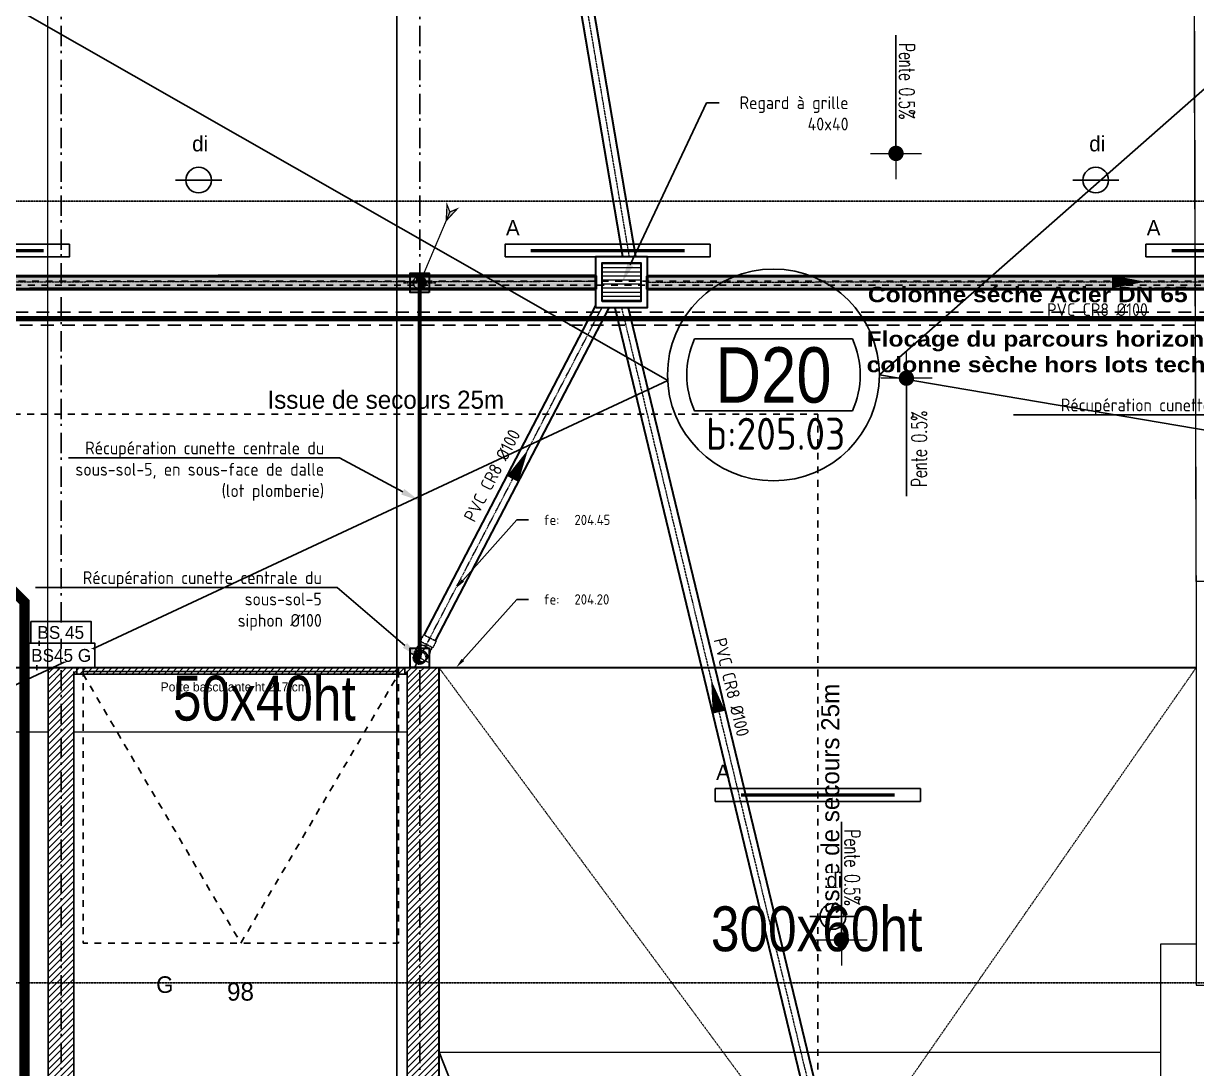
# Model space of a CAD drawing. Header units: centimetres. Extents: x 2097 to 16812, y -3973 to 8191.
# Drawn here: x 8127 to 9042, y 3466 to 4282 of the extents above; entities that cross this region are included whole.
import ezdxf
from ezdxf import colors
from ezdxf.entities.mleader import LeaderData, LeaderLine
from ezdxf.enums import TextEntityAlignment as Align
from ezdxf.math import Vec2, Vec3

# ---------------------------------------------------------------- set-up
doc = ezdxf.new("R2010")
doc.units = ezdxf.units.CM
for name, pattern in [('AXES', [4, 2.5, -0.5, 0.5, -0.5]), ('CACHE', [0.75, 0.5, -0.25]), ('prlm_ef', [0.165, 0.1, -0.065]), ('prlm_ep', [2.5, 1.25, -0.25, 0.25, -0.25, 0.25, -0.25]), ('prlm_eu', [2, 1.25, -0.25, 0.25, -0.25]), ('Style de ligne -1', [0.41664, 0.20828, -0.20836]), ('Style de ligne -6', [1.04164, 0.625, -0.20828, 0.06943, -0.13893]), ('VW-01', [0.41656, 0.20828, -0.20828])]:
    doc.linetypes.add(name, pattern=pattern)
doc.layers.get('0').update_dxf_attribs({"color": 252, "lineweight": 18})
for name, color, linetype, lineweight in [('01_poutres', 252, 'Continuous', 20), ('01_texte_repere', 252, 'Continuous', 20), ('_GAZELEC-RESERVATION', 1, 'Continuous', 18), ('Fontanel-rsd', 7, 'Continuous', 0)]:
    doc.layers.add(name, color=color, linetype=linetype, lineweight=lineweight)
for name, color, linetype in [('01_texte', 252, 'Continuous'), ('B GÈnÈral_Hatch', 252, 'Continuous'), ('B Général', 252, 'Continuous'), ('C ANNOTATIONS-axes horizontaux', 252, 'VW-01'), ('C ANNOTATIONS-cotation', 252, 'Continuous'), ('C ANNOTATIONS-prestations', 252, 'Continuous'), ('C ANNOTATIONS-texte', 252, 'Continuous'), ('GAZ-EU FLECHE', 42, 'Continuous'), ('prlm-BA', 252, 'Continuous'), ('prlm-EAU-EF', 161, 'Continuous'), ('prlm-EAU-EP', 141, 'Continuous'), ('prlm-EAU-EUEV', 25, 'Continuous'), ('prlm-ELEC-CFO', 201, 'Continuous'), ('prlm-ELEC-SSI', 230, 'Continuous'), ('prlm-MOD', 64, 'Continuous')]:
    doc.layers.add(name, color=color, linetype=linetype)
doc.layers.add('prlm-ZEROPLOT', color=254, linetype='Continuous', plot=False)
doc.styles.add('00-Cote-50ème', font='ROMANS.SHX', dxfattribs={"width": 0.65, "height": 12})
doc.styles.add('CEDREP', font='')
doc.styles.add('CEDTXT', font='isocp.shx')
doc.styles.add('Eurostile', font='')
doc.styles.add('prlm-eau-ef', font='ariblk.ttf', dxfattribs={"height": 18})
doc.styles.add('prlm-elec-cfo', font='comic.ttf', dxfattribs={"height": 12})
doc.styles.add('prlm-elec-ssi', font='comic.ttf', dxfattribs={"height": 12})
doc.styles.get("Standard").update_dxf_attribs({"font": 'isocp.shx', "height": 15})
doc.styles.get('CEDREP').set_extended_font_data('Gill Sans MT Condensed')
doc.styles.get('Eurostile').set_extended_font_data('Eurostile')
doc.dimstyles.new('Côtes-EXE-50ème-cm', dxfattribs={"dimscale": 1000, "dimtxt": 12, "dimasz": 0.01, "dimexe": 0.02, "dimexo": 0.02, "dimgap": 0.0018, "dimtad": 1, "dimdec": 1, "dimrnd": 0.5, "dimzin": 12, "dimdsep": 46, "dimtxsty": '00-Cote-50ème', "dimblk1": 'COT-ROND', "dimblk2": 'COT-ROND', "dimsah": 1, "dimcen": 0, "dimse1": 1, "dimse2": 1, "dimclrd": 256, "dimclre": 256, "dimclrt": 7, "dimazin": 2, "dimtfac": 1, "dimtdec": 1, "dimtix": 1, "dimtmove": 2, "dimatfit": 3, "dimldrblk": 'COT-ROND', "dimfxl": 1, "dimtolj": 1, "dimtzin": 0, "dimarcsym": 0})
pattern_1 = [(45, (0, 0), (2.4253472, -2.6458333), [])]

# ---------------------------------------------------------------- blocks, each defined once
blk = doc.blocks.new('Objet Paramétrique-3')
at = {"layer": 'B Général', "linetype": 'Continuous'}
for p, q in [((0, 0), (0, 500)), ((250, 0), (250, 500)), ((0, 0), (250, 0))]:
    blk.add_line(p, q, dxfattribs=at)
at = {"layer": 'B Général', "insert": (125, 250), "char_height": 14.118, "attachment_point": 5, "line_spacing_factor": 0.894142, "style": 'Eurostile'}
blk.add_mtext('99', dxfattribs=at)
blk = doc.blocks.new('Objet Paramétrique-6')
at = {"layer": 'B Général', "linetype": 'Continuous'}
for p, q in [((0, 0), (0, 500)), ((260, 0), (260, 500)), ((0, 0), (260, 0))]:
    blk.add_line(p, q, dxfattribs=at)
at = {"layer": 'B Général', "insert": (130, 250), "char_height": 14.118, "attachment_point": 5, "line_spacing_factor": 0.894142, "style": 'Eurostile'}
blk.add_mtext('98', dxfattribs=at)
blk = doc.blocks.new('Porte basculante ht200cm')
at = {"layer": 'B Général', "linetype": 'Style de ligne -1', "ltscale": 25.4}
for p, q in [((-123, -2.5), (0, -212.5)), ((0, -212.5), (123, -2.5))]:
    blk.add_line(p, q, dxfattribs=at)
at = {"layer": 'B Général', "linetype": 'Continuous', "flags": 128}
for points in [[(-128, 2.5), (128, 2.5), (128, -2.5), (-128, -2.5)], [(-123, 2.5), (123, 2.5), (123, -0.5), (-123, -0.5)]]:
    blk.add_lwpolyline(points, close=True, dxfattribs=at)
at = {"layer": 'B Général', "flags": 128}
for points in [[(-128, 2.5), (-123, 2.5), (-123, -2.5), (-128, -2.5)], [(123, 2.5), (128, 2.5), (128, -2.5), (123, -2.5)]]:
    blk.add_lwpolyline(points, close=True, dxfattribs=at)
at = {"layer": 'B Général', "linetype": 'Style de ligne -1', "ltscale": 25.4, "flags": 128}
blk.add_lwpolyline([(-123, -2.5), (123, -2.5), (123, -212.5), (-123, -212.5)], close=True, dxfattribs=at)
at = {"layer": 'B Général', "insert": (-66, -238.42), "char_height": 12.94, "attachment_point": 1, "line_spacing_factor": 0.894142, "style": 'Eurostile'}
blk.add_mtext('G', dxfattribs=at)
at = {"layer": 'C ANNOTATIONS-prestations', "insert": (-62.58, -8.98), "char_height": 7.059, "attachment_point": 1, "line_spacing_factor": 0.894142, "style": 'Eurostile'}
blk.add_mtext('Porte basculante ht 217 cm', dxfattribs=at)
blk = doc.blocks.new('A$C711F189D')
at = {"layer": '01_poutres', "color": 0}
for points in [[(-1577, 64.97), (-1063, 64.95)], [(-1043, 64.95), (-783, 64.94), (-783, 64.94)], [(-783, 64.85), (-167, 64.85)], [(-1577, 14.98), (-1063, 14.98)], [(-1043, 14.98), (-783, 14.98), (-783, 14.98)], [(-167, -151), (-195.11, -151), (-195.11, -235.15)], [(-758, -235.15), (-758, -235.15), (-195.11, -235.15)], [(-195.11, -235.15), (-195.11, -767.24)]]:
    blk.add_lwpolyline(points, dxfattribs=at)
at = {"layer": '01_texte', "color": 0}
for points in [[(-2123, 1170), (-579.67, 289.01)], [(-414.45, 293.41), (581, 1170)], [(-414.45, 293.41), (601, 121)], [(-579.67, 289.01), (-2123, -431.32)], [(-476.92, -949.12), (-758, -235.15)]]:
    blk.add_lwpolyline(points, dxfattribs=at)
blk.add_lwpolyline([(-558.68, 321.5), (-435.56, 321.5, -0.21739), (-435.56, 265.32), (-558.68, 265.32, -0.21739), (-558.68, 321.5, 24.041595)], format="xyb", dxfattribs=at)
blk.add_circle((-497.12, 293.41), 82.67, dxfattribs=at)
for s, height, style, p in [('D20', 43.2, 'CEDREP', (-497.12, 293.41)), ('b:205.03', 25, 'CEDTXT', (-495.42, 247.51))]:
    blk.add_text(s, height=height, dxfattribs=dict(at, style=style)).set_placement(p, align=Align.MIDDLE_CENTER)
at = {"layer": '01_texte_repere', "color": 0, "insert": (-894.39, 23.16), "char_height": 35, "width": 164.8035, "attachment_point": 8, "rotation": 0.00017, "style": 'CEDREP'}
blk.add_mtext('50x40ht ', dxfattribs=at)
at = {"layer": '01_texte_repere', "color": 0, "insert": (-463.45, -156.88), "char_height": 35, "width": 164.8035, "attachment_point": 8, "style": 'CEDREP'}
blk.add_mtext('300x60ht ', dxfattribs=at)
blk = doc.blocks.new('xi.lumA')
at = {"layer": 'prlm-ELEC-CFO', "color": 0, "linetype": 'ByBlock', "lineweight": -2, "ltscale": 50}
blk.add_lwpolyline([(-80, -5), (-80, 5), (80, 5), (80, -5)], close=True, dxfattribs=at)
at = {"layer": 'prlm-ELEC-CFO', "color": 0, "linetype": 'ByBlock', "lineweight": 5, "ltscale": 50, "const_width": 2.6}
blk.add_lwpolyline([(-60, 0), (60, 0), (60, 0)], dxfattribs=at)
blk = doc.blocks.new('xi.bs45')
at = {"layer": 'prlm-ELEC-SSI', "color": 0, "linetype": 'ByBlock', "lineweight": -2}
blk.add_lwpolyline([(-23.46, 17), (23.46, 17), (23.46, 0), (-23.46, 0)], close=True, dxfattribs=at)
at = {"layer": 'prlm-ZEROPLOT', "color": 254, "linetype": 'ByBlock', "lineweight": -2}
blk.add_lwpolyline([(-17, -1.98), (-17, 2.02)], dxfattribs=at)
at = {"layer": 'prlm-ELEC-SSI', "color": 0, "linetype": 'ByBlock', "lineweight": -2, "insert": (-0.24, 8.39), "char_height": 10, "width": 43.7694, "attachment_point": 5, "style": 'prlm-elec-cfo', "bg_fill": 3, "box_fill_scale": 1, "bg_fill_color": 256, "bg_fill_transparency": 0}
blk.add_mtext('BS 45', dxfattribs=at)
blk = doc.blocks.new('xi.bs45g')
at = {"layer": 'prlm-ELEC-SSI', "color": 0, "linetype": 'ByBlock', "lineweight": -2}
blk.add_lwpolyline([(-26.46, 19), (26.46, 19), (26.46, 0), (-26.46, 0)], close=True, dxfattribs=at)
at = {"layer": 'prlm-ZEROPLOT', "color": 254, "linetype": 'ByBlock', "lineweight": -2}
blk.add_lwpolyline([(-19, -2), (-19, 2)], dxfattribs=at)
at = {"layer": 'prlm-ELEC-SSI', "color": 0, "linetype": 'ByBlock', "lineweight": -2, "insert": (0.06, 9.46), "char_height": 10, "width": 49.6606, "attachment_point": 5, "style": 'prlm-elec-cfo', "bg_fill": 3, "box_fill_scale": 1, "bg_fill_color": 256, "bg_fill_transparency": 0}
blk.add_mtext('BS45 G', dxfattribs=at)
blk = doc.blocks.new('xi.DI')
at = {"layer": 'prlm-ELEC-SSI', "color": 0, "linetype": 'ByBlock', "lineweight": -2, "flags": 128}
blk.add_lwpolyline([(-18, 0), (18, 0)], dxfattribs=at)
at = {"layer": 'prlm-ELEC-SSI', "color": 0, "linetype": 'ByBlock', "lineweight": -2}
blk.add_circle((0, 0), 10, dxfattribs=at)
blk = doc.blocks.new('PVC DN100 C 90° Mont')
at = {"linetype": 'Continuous'}
h = blk.add_hatch(color=9, dxfattribs=at)
edge = h.paths.add_edge_path()
edge.add_arc((174.3, 0), 45, 270, 450)
edge.add_arc((174.3, 22.5), 22.5, 90, 270)
edge.add_arc((174.3, -22.5), 22.5, -90, 90, ccw=False)
at = {"color": 0, "linetype": 'ByBlock', "lineweight": -2}
for p, q in [((0, 50), (0, 55.7)), ((0, 55.7), (57, 55.7)), ((0, -50), (0, 50)), ((57, 55.7), (57, 50)), ((57, 50), (94.1, 50)), ((57, 50), (57, -50)), ((151.8, 55.7), (111.4, 55.7)), ((174.3, 50), (151.8, 50)), ((0, -55.7), (0, -50)), ((57, -55.7), (0, -55.7)), ((57, -50), (94.1, -50)), ((57, -50), (57, -55.7)), ((151.8, -55.7), (111.4, -55.7)), ((174.3, -50), (151.8, -50))]:
    blk.add_line(p, q, dxfattribs=at)
at = {"color": 9, "linetype": 'AXES'}
for p, q in [((0, 0), (254.3, 0)), ((174.3, 80), (174.3, -80))]:
    blk.add_line(p, q, dxfattribs=at)
at = {"color": 9, "linetype": 'Continuous'}
for p, q in [((174.3, 33.8), (163.1, 22.5)), ((163.1, 22.5), (174.3, 22.5)), ((174.3, 3), (174.3, 11.3)), ((196.8, 0), (195.3, 11.3))]:
    blk.add_line(p, q, dxfattribs=at)
at = {"color": 0, "linetype": 'ByBlock', "lineweight": -2}
blk.add_circle((174.3, 0), 50, dxfattribs=at)
at = {"color": 9, "linetype": 'Continuous'}
for centre, radius, start, end in [((174.3, 22.5), 22.5, 90, 270), ((174.3, 22.5), 11.2, 90, 270), ((174.3, 0), 45, 270, 90), ((174.3, 0), 42, 0, 90), ((174.3, 0), 22.5, 0, 90), ((174.4, -21), 24, 269.88809, 90.11191), ((171.2, 0), 45.1, 273.94987, 0), ((174.3, -22.5), 22.5, 270, 90), ((170.6, -12.2), 34.1, 303.22363, 43.61248)]:
    blk.add_arc(centre, radius, start, end, dxfattribs=at)
at = {"color": 0, "linetype": 'ByBlock', "lineweight": -2}
for centre, major_axis, start_param, end_param in [((111.4, 0), (0, 55.7), 0, 3.141593), ((151.8, 0), (0, 55.7), 5.826833, 9.88113), ((151.8, 0), (0, 50), 0, 3.141593)]:
    blk.add_ellipse(centre, major_axis=major_axis, ratio=0.707107, start_param=start_param, end_param=end_param, dxfattribs=at)
blk = doc.blocks.new('A$C0C68167A')
at = {"linetype": 'Continuous', "true_color": 0xe6e6e6}
h = blk.add_hatch(color=254, dxfattribs=at)
edge = h.paths.add_edge_path()
edge.add_arc((0, 0), 4.5, 270.01543, 450.01543)
edge.add_arc((0, 2.25), 2.25, 90.01543, 270.01543)
edge.add_arc((0, -2.25), 2.25, -89.98457, 90.01543, ccw=False)
at = {"color": 9, "linetype": 'AXES'}
for p, q in [((-12.72, 0), (12.72, 0)), ((0, 8), (0, -8))]:
    blk.add_line(p, q, dxfattribs=at)
at = {"color": 9, "linetype": 'Continuous'}
for p, q in [((0, 3.37), (-1.12, 2.25)), ((-1.12, 2.25), (0, 2.25)), ((0, 0.3), (0, 1.13)), ((2.25, 0), (2.1, 1.13))]:
    blk.add_line(p, q, dxfattribs=at)
at = {"color": 0, "linetype": 'ByBlock', "lineweight": -2}
blk.add_circle((0, 0), 5, dxfattribs=at)
at = {"color": 9, "linetype": 'Continuous'}
for centre, radius, start, end in [((0, 2.25), 2.25, 90.01543, 270.01543), ((0, 2.25), 1.12, 90.01543, 270.01543), ((0, 0), 4.5, 270.01543, 90.01543), ((0, 0), 4.2, 0.01543, 90.01543), ((0, 0), 2.25, 0.01543, 90.01543), ((0.01, -2.1), 2.4, 269.90352, 90.12734), ((-0.31, 0), 4.51, 273.9653, 0.01543), ((0, -2.25), 2.25, 270.01543, 90.01543), ((-0.37, -1.23), 3.41, 303.23906, 43.62791)]:
    blk.add_arc(centre, radius, start, end, dxfattribs=at)
blk = doc.blocks.new('COT-ROND')
at = {"color": 0, "linetype": 'ByBlock', "lineweight": 0}
for p, q in [((0, -1), (0, 1)), ((-1, 0), (1, 0))]:
    blk.add_line(p, q, dxfattribs=at)
at = {"color": 0, "linetype": 'ByBlock', "lineweight": 0, "const_width": 0.3}
blk.add_lwpolyline([(-0.15, 0, 1), (0.15, 0, 1)], format="xyb", close=True, dxfattribs=at)
blk = doc.blocks.new('FLECHE2')
h = blk.add_hatch(color=256)
h.dxf.hatch_style = 1
h.paths.add_polyline_path([(496271.9, -370023.3), (496278.4, -369899.2), (496300.9, -369954.8), (496356.5, -369932.3)])
at = {"const_width": 10}
for points in [[(496066.7, -370507.2), (496300.9, -369954.8), (496356.5, -369932.3), (496271.9, -370023.3), (496300.9, -369954.8), (496278.4, -369899.2), (496271.9, -370023.3), (496356.5, -369932.3), (496300.9, -369954.8), (496278.4, -369899.2), (496271.9, -370023.3)], [(496271.9, -370023.3), (496278.4, -369899.2), (496300.9, -369954.8), (496356.5, -369932.3), (496271.9, -370023.3)]]:
    blk.add_lwpolyline(points, dxfattribs=at)

msp = doc.modelspace()

# ---------------------------------------------------------------- hatches: boundary and pattern name
at = {"layer": 'B GÈnÈral_Hatch', "linetype": 'Continuous'}
h = msp.add_hatch(dxfattribs=at)
h.set_pattern_fill('50_BETON', color=256, style=0, pattern_type=2)
h.set_pattern_definition(pattern_1)
h.paths.add_polyline_path([(8426.485, 3774.327), (8451.485, 3779.326), (8146.484, 3779.337), (8166.484, 3774.336)])
h = msp.add_hatch(dxfattribs=at)
h.set_pattern_fill('50_BETON', color=256, style=0, pattern_type=2)
h.set_pattern_definition(pattern_1)
h.paths.add_polyline_path([(8166.484, 3251.389), (8166.484, 3774.336), (8146.484, 3779.337), (8146.484, 3271.389)])
h = msp.add_hatch(dxfattribs=at)
h.set_pattern_fill('50_BETON', color=256, style=0, pattern_type=2)
h.set_pattern_definition(pattern_1)
h.paths.add_polyline_path([(8168.756, 3779.336), (8146.484, 3779.337), (8166.484, 3774.336), (8168.756, 3774.336)])
h = msp.add_hatch(dxfattribs=at)
h.set_pattern_fill('50_BETON', color=256, style=0, pattern_type=2)
h.set_pattern_definition(pattern_1)
h.paths.add_polyline_path([(8426.485, 3774.327), (8451.485, 3779.326), (8424.756, 3779.327), (8424.756, 3774.327)])
h = msp.add_hatch(dxfattribs=at)
h.set_pattern_fill('50_BETON', color=256, style=0, pattern_type=2)
h.set_pattern_definition(pattern_1)
h.paths.add_polyline_path([(8451.485, 3779.326), (8426.485, 3774.327), (8426.485, 2324.491), (8451.485, 2349.491)])
at = {"layer": 'Fontanel-rsd', "lineweight": 15, "ltscale": 5}
h = msp.add_hatch(dxfattribs=at)
h.set_pattern_fill('ANSI31', color=6, angle=135, style=0)
h.set_pattern_definition([(180, (39467721.3238, -5142046.8254), (-2e-14, -3.175), [])])
h.paths.add_polyline_path([(8578.824, 4065.266), (8578.824, 4095.266), (8608.824, 4095.266), (8608.824, 4065.266)])
at = {"layer": 'Fontanel-rsd', "lineweight": 0}
h = msp.add_hatch(color=101, dxfattribs=at)
h.dxf.hatch_style = 1
h.paths.add_polyline_path([(8573.824, 4074.839), (7689.638, 4074.839), (7689.638, 4084.839), (8573.824, 4084.839)])
h = msp.add_hatch(color=101, dxfattribs=at)
h.dxf.hatch_style = 1
h.paths.add_polyline_path([(9405.368, 4074.839), (9405.368, 4084.839), (8613.824, 4084.839), (8613.824, 4074.839)])

# ---------------------------------------------------------------- linework, layer by layer
at = {"layer": 'B Général', "linetype": 'Style de ligne -6', "ltscale": 25.4}
for p, q in [((8156.484, 3285.389), (8156.484, 5820.389)), ((8436.484, 3285.389), (8436.484, 5820.389))]:
    msp.add_line(p, q, dxfattribs=at)
at = {"layer": 'B Général', "linetype": 'VW-01', "ltscale": 25.4}
for p in [(7262.499, 3977.189), (8746.985, 2947.189)]:
    msp.add_line(p, (8746.985, 3977.189), dxfattribs=at)
at = {"layer": 'B Général', "linetype": 'Continuous'}
for p, q in [((8446.485, 3779.326), (7896.984, 3779.326)), ((8146.484, 3779.337), (8451.485, 3779.326)), ((8146.484, 3779.337), (8146.484, 3271.389)), ((8146.484, 3779.337), (8168.756, 3779.336)), ((8166.484, 3774.336), (8426.485, 3774.327)), ((8166.484, 3774.336), (8166.484, 3251.389)), ((8166.484, 3774.336), (8168.756, 3774.336)), ((8168.756, 3774.336), (8168.756, 3779.336)), ((8424.756, 3779.327), (8451.485, 3779.326)), ((8424.756, 3774.327), (8424.756, 3779.327)), ((8424.756, 3774.327), (8426.485, 3774.327)), ((8426.485, 3276.389), (8426.485, 3774.327)), ((8451.485, 2349.491), (8451.485, 3779.326))]:
    msp.add_line(p, q, dxfattribs=at)
at = {"layer": 'B Général', "linetype": 'Continuous', "lineweight": 18}
for p, q in [((8146.484, 3779.337), (8451.485, 3779.326)), ((8146.484, 3779.337), (8146.484, 3271.389)), ((8146.484, 3779.337), (8168.756, 3779.336)), ((8166.484, 3774.336), (8426.485, 3774.327)), ((8166.484, 3774.336), (8166.484, 3251.389)), ((8166.484, 3774.336), (8168.756, 3774.336)), ((8424.756, 3779.327), (8451.485, 3779.326)), ((8424.756, 3774.327), (8426.485, 3774.327)), ((8426.485, 3276.389), (8426.485, 3774.327)), ((8451.485, 2349.491), (8451.485, 3779.326))]:
    msp.add_line(p, q, dxfattribs=at)
at = {"layer": 'C ANNOTATIONS-axes horizontaux'}
for p, q in [((12370.813, 4143.389), (2960.813, 4143.389)), ((12370.813, 3533.389), (2960.813, 3533.389))]:
    msp.add_line(p, q, dxfattribs=at)
at = {"layer": 'C ANNOTATIONS-cotation', "linetype": 'VW-01', "ltscale": 25.4, "flags": 128}
msp.add_lwpolyline([(7086.484, 4080.889), (11434.6, 4080.889), (11434.6, 4077.889), (7086.484, 4077.889)], close=True, dxfattribs=at)
at = {"layer": 'Fontanel-rsd', "color": 3, "linetype": 'CACHE', "lineweight": 18}
msp.add_lwpolyline([(9040.445, 4380.489), (9810.284, 4380.489), (9810.284, 3846.49), (9614.285, 3846.49), (9042.284, 3846.49)], close=True, dxfattribs=at)
at = {"layer": 'Fontanel-rsd', "color": 6, "lineweight": 30, "ltscale": 5}
for points in [[(8573.824, 4060.266), (8573.824, 4100.266), (8613.824, 4100.266), (8613.824, 4060.266)], [(8578.824, 4065.266), (8578.824, 4095.266), (8608.824, 4095.266), (8608.824, 4065.266)]]:
    msp.add_lwpolyline(points, close=True, dxfattribs=at)
at = {"layer": 'Fontanel-rsd', "color": 1, "lineweight": 30}
for points in [[(7689.634, 4085.266), (8573.82, 4085.914)], [(8613.82, 4085.266), (9405.365, 4085.846)], [(7689.641, 4075.266), (8573.827, 4075.914)], [(8613.827, 4075.266), (9405.372, 4075.846)]]:
    msp.add_lwpolyline(points, dxfattribs=at)
at = {"layer": 'Fontanel-rsd', "color": 94, "lineweight": 50}
for points in [[(8573.824, 4074.839), (7689.638, 4074.839), (7689.638, 4084.839), (8573.824, 4084.839)], [(9405.368, 4074.839), (9405.368, 4084.839), (8613.824, 4084.839), (8613.824, 4074.839)]]:
    msp.add_lwpolyline(points, close=True, dxfattribs=at)
at = {"layer": 'Fontanel-rsd', "color": 5, "lineweight": 30, "elevation": 0}
msp.add_lwpolyline([(8443.806, 4072.262), (8428.806, 4072.262), (8428.806, 4087.262), (8443.806, 4087.262)], close=True, dxfattribs=at)
at = {"layer": 'Fontanel-rsd', "color": 1, "lineweight": 30}
for points in [[(8976.607, 4080.532, 10, 0, 0), (9002.53, 4080.551, 0, 0, 0)], [(8669.815, 3744.604, 10, 0, 0), (8663.748, 3769.808, 0, 0, 0)]]:
    msp.add_lwpolyline(points, format="xyseb", dxfattribs=at)
at = {"layer": 'Fontanel-rsd', "color": 9, "linetype": 'AXES', "lineweight": 15, "ltscale": 0.3}
for points in [[(7689.638, 4080.266), (8573.824, 4080.914)], [(8613.824, 4080.266), (9405.368, 4080.846)]]:
    msp.add_lwpolyline(points, dxfattribs=at)
at = {"layer": 'Fontanel-rsd', "color": 1, "lineweight": 30, "elevation": 0}
for points in [[(8439.876, 3804.79), (8573.824, 4062.094)], [(8448.746, 3800.172), (8584.146, 4060.266)]]:
    msp.add_lwpolyline(points, dxfattribs=at)
at = {"layer": 'Fontanel-rsd', "color": 9, "linetype": 'AXES', "lineweight": 15, "ltscale": 0.3, "elevation": 0}
msp.add_lwpolyline([(8444.311, 3802.481), (8578.509, 4060.266)], dxfattribs=at)
at = {"layer": 'Fontanel-rsd', "color": 1, "lineweight": 30, "elevation": 0}
msp.add_lwpolyline([(8508.919, 3926.588, 10, 0, 0), (8520.889, 3949.582, 0, 0, 0)], format="xyseb", dxfattribs=at)
at = {"layer": 'Fontanel-rsd', "color": 1, "lineweight": 30}
msp.add_lwpolyline([(8443.784, 3779.443), (8428.784, 3779.443), (8428.784, 3794.443), (8443.784, 3794.443)], close=True, dxfattribs=at)
at = {"layer": 'Fontanel-rsd', "color": 3, "linetype": 'CACHE', "lineweight": 18}
msp.add_lwpolyline([(8775.148, 3395.138), (9042.284, 3779.426)], dxfattribs=at)
at = {"layer": 'prlm-EAU-EF', "color": 1, "linetype": 'prlm_ef', "ltscale": 100, "const_width": 4, "flags": 128}
msp.add_lwpolyline([(7096.338, 3799.236), (7096.338, 3849.772), (7096.338, 4051.745), (11381.543, 4051.745), (11381.543, 1665.269), (11865.514, 1665.269), (11642.532, 304.312), (12400.418, 170.625), (12305.129, -393.052)], dxfattribs=at)
at = {"layer": 'prlm-EAU-EUEV', "linetype": 'prlm_eu', "ltscale": 50, "const_width": 3, "flags": 128}
msp.add_lwpolyline([(8436.284, 4079.839), (8436.262, 3787.02)], dxfattribs=at)
at = {"layer": 'prlm-MOD', "linetype": 'prlm_ef', "ltscale": 100, "flags": 128}
for points in [[(7091.338, 3799.236), (7091.338, 3849.772), (7091.338, 4056.745), (11386.543, 4056.745), (11386.543, 1670.269), (11871.4, 1670.269), (11648.265, 308.378), (12406.175, 174.687), (12310.059, -393.885)], [(7101.338, 3799.236), (7101.338, 3849.772), (7101.338, 4046.745), (11376.543, 4046.745), (11376.543, 1660.269), (11859.628, 1660.269), (11636.799, 300.247), (12394.66, 166.564), (12300.198, -392.218)]]:
    msp.add_lwpolyline(points, dxfattribs=at)
at = {"layer": 'prlm-ZEROPLOT'}
for points in [[(8418.485, 4917.388), (10859.388, 4917.388), (10859.389, 3517.39), (9818.485, 3517.39), (9818.485, 2192.491), (8418.485, 2192.491)], [(8418.485, 3251.427), (7626.484, 3251.389), (7626.484, 3317.639), (7638.484, 3317.639), (7638.484, 4893.389), (7810.484, 4893.389), (7810.484, 4904.889), (8418.485, 4904.889)]]:
    msp.add_lwpolyline(points, close=True, dxfattribs=at)

# ---------------------------------------------------------------- block references
at = {"layer": 'B Général'}
for name, p, rotation in [('Objet Paramétrique-3', (7896.484, 3276.389), 2.637551302915977e-09), ('Objet Paramétrique-6', (8166.484, 3276.389), 359.9999999976352), ('Porte basculante ht200cm', (8296.756, 3776.831), 359.9979813935357)]:
    msp.add_blockref(name, p, dxfattribs=dict(at, rotation=rotation))
at = {"layer": 'GAZ-EU FLECHE', "xscale": 0.1, "yscale": 0.1, "zscale": 0.1}
msp.add_blockref('FLECHE2', (-41170.183, 41130.554), dxfattribs=at)
at = {"layer": 'prlm-BA'}
msp.add_blockref('A$C711F189D', (9209.484, 3714.389), dxfattribs=at)
at = {"layer": 'prlm-EAU-EUEV', "linetype": 'prlm_eu', "ltscale": 50}
msp.add_blockref('A$C0C68167A', (8436.284, 4079.839), dxfattribs=at)
at = {"layer": 'prlm-EAU-EUEV', "linetype": 'prlm_eu', "ltscale": 50, "xscale": -0.09999999999999998, "yscale": 0.09999999999999998, "zscale": 0.09999999999999999, "rotation": 62.49944100939989}
msp.add_blockref('PVC DN100 C 90° Mont', (8444.311, 3802.481, 0), dxfattribs=at)
at = {"layer": 'prlm-ELEC-CFO'}
for p in [(8082.965, 4104.889), (8582.965, 4104.889), (9082.965, 4104.889), (8746.985, 3679.889)]:
    msp.add_blockref('xi.lumA', p, dxfattribs=at)
at = {"layer": 'prlm-ELEC-SSI', "rotation": 0.001060557933219683}
for p in [(8263.846, 4159.889), (8963.846, 4159.889), (8758.711, 3585.122)]:
    msp.add_blockref('xi.DI', p, dxfattribs=at)

# ---------------------------------------------------------------- texts
at = {"layer": 'C ANNOTATIONS-texte', "insert": (8317.542, 3995.54), "char_height": 14.118, "attachment_point": 1, "line_spacing_factor": 0.894142, "style": 'Eurostile'}
msp.add_mtext('Issue de secours 25m', dxfattribs=at)
at = {"layer": 'C ANNOTATIONS-texte', "insert": (8749.588, 3582.063), "char_height": 14.118, "attachment_point": 1, "rotation": 90, "line_spacing_factor": 0.894142, "style": 'Eurostile'}
msp.add_mtext('Issue de secours 25m', dxfattribs=at)
at = {"layer": 'Fontanel-rsd', "color": 3, "char_height": 12, "attachment_point": 5, "line_spacing_factor": 0.8, "style": '00-Cote-50ème'}
for insert, rotation in [((8816.41, 4237.076), 270), ((8826.14, 3950.122), 90)]:
    msp.add_mtext('\\A1;Pente 0.5%', dxfattribs=dict(at, insert=insert, rotation=rotation))
at = {"layer": 'Fontanel-rsd', "color": 1, "lineweight": 15, "char_height": 10, "attachment_point": 7}
for insert, rotation in [((8925.903, 4053.754, 0), 0.067602), ((8479.1, 3892.105), 62.525057), ((8665.554, 3801.163, 0), 283.56121)]:
    msp.add_mtext_dynamic_manual_height_columns('PVC CR8 Ø100', width=1678.1423, gutter_width=12.5, heights=[0], dxfattribs=dict(at, insert=insert, rotation=rotation))
at = {"layer": 'prlm-EAU-EF', "color": 1, "linetype": 'prlm_ef', "ltscale": 100, "insert": (8786.029, 4076.594), "char_height": 12, "width": 543.68527, "attachment_point": 1, "rotation": 0, "style": 'prlm-eau-ef'}
msp.add_mtext('Colonne séche Acier DN 65', dxfattribs=at)
at = {"layer": 'prlm-MOD', "linetype": 'prlm_ef', "ltscale": 100, "insert": (8785.08, 4041.922), "char_height": 12, "width": 345.10908, "attachment_point": 1, "rotation": 0, "style": 'prlm-eau-ef'}
msp.add_mtext('Flocage du parcours horizontal de la colonne sèche hors lots techniques', dxfattribs=at)

# ---------------------------------------------------------------- leaders
at = {"layer": '_GAZELEC-RESERVATION', "color": 1}
ml = msp.add_multileader_mtext('Standard', dxfattribs=at)
ml.set_content('résa n°66\\P%%C160 A.inf:204.58 ', color=1)
ml.set_leader_properties()
ml.build(insert=Vec2(0, 0))
ml.multileader.update_dxf_attribs({"has_text_frame": 1, "arrow_head_size": 8, "scale": 20})
ctx = ml.context
ctx.base_point, ctx.scale, ctx.char_height, ctx.arrow_head_size, ctx.landing_gap_size, ctx.plane_origin = Vec3(7145.503, 3908.214), 20, 8, 8, 4, Vec3(6506.026, 3802.923)
notes = []
notes.append((ctx, [(1, (1, 1, 0), (7136.519, 3908.214), (1, 0), 8.984, [(0, [(7089.156, 3855.034)], 0, [])])]))
ctx.mtext.insert, ctx.mtext.width, ctx.mtext.flow_direction = Vec3(7149.503, 3912.214), 156.88504, 5
ml = msp.add_multileader_mtext('Standard', dxfattribs=at)
ml.set_content('\\pxi-3,l4,t4;fe:^I204.45', color=1)
ml.set_leader_properties()
ml.build(insert=Vec2(0, 0))
ml.multileader.update_dxf_attribs({"has_text_frame": 1, "arrow_head_size": 8, "scale": 20})
ctx = ml.context
ctx.base_point, ctx.scale, ctx.char_height, ctx.arrow_head_size, ctx.landing_gap_size, ctx.plane_origin = Vec3(8521.095, 3894.652), 20, 8, 8, 4, Vec3(7881.618, 3789.361)
notes.append((ctx, [(1, (1, 1, 0), (8512.111, 3894.652), (1, 0), 8.984, [(0, [(8464.748, 3841.471)], 0, [])])]))
ctx.mtext.insert, ctx.mtext.width, ctx.mtext.flow_direction = Vec3(8525.095, 3898.652), 156.88504, 5
at = {"layer": '_GAZELEC-RESERVATION', "color": 6}
ml = msp.add_multileader_mtext('Standard', dxfattribs=at)
ml.set_content('résa n°38 \\P%%C160 A.inf: ;;;', color=6)
ml.set_leader_properties()
ml.build(insert=Vec2(0, 0))
ml.multileader.update_dxf_attribs({"has_text_frame": 1, "arrow_head_size": 8, "scale": 20})
ctx = ml.context
ctx.base_point, ctx.scale, ctx.char_height, ctx.arrow_head_size, ctx.landing_gap_size, ctx.plane_origin = Vec3(6880.661, 3873.309), 20, 8, 8, 4, Vec3(6206.54, 3692.012)
notes.append((ctx, [(0, (1, 1, 0), (6957.245, 3873.309), (-1, 0), 8.984, [(0, [(7086.937, 3822.3)], 0, [])])]))
ctx.mtext.insert, ctx.mtext.width, ctx.mtext.flow_direction = Vec3(6884.661, 3877.909), 156.88504, 5
at = {"layer": '_GAZELEC-RESERVATION', "color": 1}
ml = msp.add_multileader_mtext('Standard', dxfattribs=at)
ml.set_content('\\pxi-3,l4,t4;fe:^I204.20', color=1)
ml.set_leader_properties()
ml.build(insert=Vec2(0, 0))
ml.multileader.update_dxf_attribs({"has_text_frame": 1, "arrow_head_size": 8, "scale": 20})
ctx = ml.context
ctx.base_point, ctx.scale, ctx.char_height, ctx.arrow_head_size, ctx.landing_gap_size, ctx.plane_origin = Vec3(8521.096, 3832.607), 20, 8, 8, 4, Vec3(7881.619, 3727.316)
notes.append((ctx, [(1, (1, 1, 0), (8512.112, 3832.607), (1, 0), 8.984, [(0, [(8464.749, 3779.427)], 0, [])])]))
ctx.mtext.insert, ctx.mtext.width, ctx.mtext.flow_direction = Vec3(8525.096, 3836.607), 156.88504, 5
ml = msp.add_multileader_mtext('Standard', dxfattribs=at)
ml.set_content('résa n°65\\P%%C160 A.inf:204.63 ', color=1)
ml.set_leader_properties()
ml.build(insert=Vec2(0, 0))
ml.multileader.update_dxf_attribs({"has_text_frame": 1, "arrow_head_size": 8, "scale": 20})
ctx = ml.context
ctx.base_point, ctx.scale, ctx.char_height, ctx.arrow_head_size, ctx.landing_gap_size, ctx.plane_origin = Vec3(6852.231, 3474.907), 20, 8, 8, 4, Vec3(6409.027, 3293.61)
notes.append((ctx, [(0, (1, 1, 0), (6948.746, 3474.907), (-1, 0), 8.984, [(0, [(6979.485, 3349.489)], 0, [])])]))
ctx.mtext.insert, ctx.mtext.width, ctx.mtext.flow_direction = Vec3(6856.231, 3478.907), 156.88504, 5
at = {"layer": 'Fontanel-rsd', "color": 3}
for points in [[(8807.977, 4180.754), (8807.977, 4272.955)], [(8816.102, 4005.293), (8816.102, 3913.092)]]:
    msp.add_leader(points, dimstyle='Côtes-EXE-50ème-cm', override={"dimasz": 0.02, "dimclrd": 3}, dxfattribs=at)
at = {"layer": 'Fontanel-rsd', "color": 6}
ml = msp.add_multileader_mtext('Standard', dxfattribs=at)
ml.set_content('Regard à grille\\P40x40', color=6)
ml.set_leader_properties()
ml.build(insert=Vec2(0, 0))
ml.multileader.update_dxf_attribs({"has_text_frame": 1, "text_right_attachment_type": 6, "dogleg_length": 10, "arrow_head_size": 15})
ctx = ml.context
ctx.base_point, ctx.char_height, ctx.arrow_head_size, ctx.plane_origin = Vec3(8670.056, 4220.232, 0), 10, 15, Vec3(8593.261, 4080.233, 0)
ctx.right_attachment, ctx.text_align_type = 6, 2
notes.append((ctx, [(1, (1, 1, 0), (8660.056, 4220.232, 0), (1, 0), 10, [(0, [(8594.268, 4080.233, 0)], 0, [])])]))
ctx.mtext.insert, ctx.mtext.width, ctx.mtext.alignment, ctx.mtext.flow_direction = Vec3(8770.954, 4225.336, 0), 221.19253, 3, 5
at = {"layer": 'Fontanel-rsd', "color": 1}
ml = msp.add_multileader_mtext('Standard', dxfattribs=at)
ml.set_content('Récupération cunette centrale du sous-sol-4\\Psiphon Ø100 ', color=1)
ml.set_leader_properties()
ml.build(insert=Vec2(0, 0))
ml.multileader.update_dxf_attribs({"has_text_frame": 1, "text_right_attachment_type": 6, "dogleg_length": 10, "arrow_head_size": 15})
ctx = ml.context
ctx.base_point, ctx.char_height, ctx.arrow_head_size, ctx.plane_origin = Vec3(8924.049, 3982.847, 0), 10, 15, Vec3(9199.385, 3854.066, 0)
ctx.right_attachment, ctx.text_align_type = 6, 2
notes.append((ctx, [(0, (1, 1, 0), (9135.049, 3976.609, 0), (-1, 0), 10, [(0, [(9199.385, 3854.066, 0)], 0, [])])]))
ctx.mtext.insert, ctx.mtext.width, ctx.mtext.alignment, ctx.mtext.flow_direction = Vec3(9123.049, 3989.376, 0), 221.19253, 3, 5
at = {"layer": 'prlm-EAU-EUEV', "linetype": 'prlm_eu', "ltscale": 50}
ml = msp.add_multileader_mtext('Standard', dxfattribs=at)
ml.set_content('Récupération cunette centrale du sous-sol-5, en sous-face de dalle\\P(lot plomberie) ', color=256)
ml.set_leader_properties()
ml.build(insert=Vec2(0, 0))
ml.multileader.update_dxf_attribs({"has_text_frame": 1, "text_right_attachment_type": 6, "dogleg_length": 10, "arrow_head_size": 15})
ctx = ml.context
ctx.base_point, ctx.char_height, ctx.arrow_head_size, ctx.plane_origin = Vec3(8162.777, 3949.311), 10, 15, Vec3(8428.535, 3909.562)
ctx.right_attachment, ctx.text_align_type = 6, 2
notes.append((ctx, [(0, (1, 1, 0), (8373.777, 3943.061), (-1, 0), 10, [(0, [(8436.284, 3909.562)], 0, [])])]))
ctx.mtext.insert, ctx.mtext.width, ctx.mtext.alignment, ctx.mtext.flow_direction = Vec3(8361.777, 3955.828), 197.54912, 3, 5
for ctx, leaders in notes:
    for number, flags, end, landing, length, lines in leaders:
        leader = LeaderData()
        leader.index, (leader.has_last_leader_line, leader.has_dogleg_vector, leader.attachment_direction) = number, flags
        leader.last_leader_point, leader.dogleg_vector, leader.dogleg_length = Vec3(end), Vec3(landing), length
        for number, points, colour, breaks in lines:
            line = LeaderLine()
            line.index, line.vertices, line.color, line.breaks = number, Vec3.list(points), colors.encode_raw_color(colour), breaks
            leader.lines.append(line)
        ctx.leaders.append(leader)

# ---------------------------------------------------------------- next in the draw order: block references
at = {"layer": 'prlm-ELEC-SSI'}
msp.add_blockref('xi.bs45', (8156.484, 3798.374), dxfattribs=at)

# ---------------------------------------------------------------- next in the draw order: texts
at = {"layer": 'prlm-ELEC-CFO', "lineweight": 20, "char_height": 12, "attachment_point": 2, "line_spacing_factor": 0.8, "style": 'prlm-elec-cfo', "bg_fill": 3, "box_fill_scale": 0.95, "bg_fill_color": 256, "bg_fill_transparency": 0}
for insert in [(8508.983, 4128.742), (9008.983, 4128.742), (8673.002, 3703.742)]:
    msp.add_mtext('A', dxfattribs=dict(at, insert=insert))
at = {"layer": 'prlm-ELEC-SSI', "lineweight": 20, "char_height": 12, "attachment_point": 2, "rotation": 0.001061, "line_spacing_factor": 0.8, "style": 'prlm-elec-ssi', "bg_fill": 3, "box_fill_scale": 0.95, "bg_fill_color": 256, "bg_fill_transparency": 0}
for insert in [(8264.995, 4194.333), (8964.995, 4194.333), (8759.861, 3619.566)]:
    msp.add_mtext('di', dxfattribs=dict(at, insert=insert))

# ---------------------------------------------------------------- next in the draw order: linework, layer by layer
at = {"layer": 'Fontanel-rsd', "color": 1, "lineweight": 30}
for points in [[(8594.873, 4100.266), (8465.366, 4861.533)], [(8605.017, 4100.266), (8475.224, 4863.21)], [(8588.681, 4060.266), (8748.801, 3395.138)], [(8598.967, 4060.266), (8759.087, 3395.138)]]:
    msp.add_lwpolyline(points, dxfattribs=at)
at = {"layer": 'Fontanel-rsd', "color": 9, "linetype": 'AXES', "lineweight": 15, "ltscale": 0.3}
for points in [[(8599.945, 4100.266), (8470.295, 4862.372)], [(8593.824, 4060.266), (8753.944, 3395.138)]]:
    msp.add_lwpolyline(points, dxfattribs=at)
at = {"layer": 'Fontanel-rsd', "color": 3, "linetype": 'CACHE', "lineweight": 18}
msp.add_lwpolyline([(8451.285, 3779.426), (9042.284, 3779.426), (9042.284, 3531.489), (9076.72, 3531.489), (9076.72, 2947.289), (9020.8, 2947.289), (8451.285, 2947.289)], close=True, dxfattribs=at)
msp.add_lwpolyline([(8451.285, 3779.426), (8735.148, 3395.138)], dxfattribs=at)

# ---------------------------------------------------------------- next in the draw order: block references
at = {"layer": 'prlm-ELEC-SSI'}
msp.add_blockref('xi.bs45g', (8156.484, 3779.374), dxfattribs=at)

# ---------------------------------------------------------------- next in the draw order: texts
at = {"layer": 'Fontanel-rsd', "color": 3, "insert": (8773.786, 3623.164), "char_height": 12, "attachment_point": 5, "rotation": 270, "line_spacing_factor": 0.8, "style": '00-Cote-50ème'}
msp.add_mtext('\\A1;Pente 0.5%', dxfattribs=at)

# ---------------------------------------------------------------- next in the draw order: leaders
at = {"layer": 'Fontanel-rsd', "color": 3}
msp.add_leader([(8765.353, 3566.842), (8765.353, 3659.042)], dimstyle='Côtes-EXE-50ème-cm', override={"dimasz": 0.02, "dimclrd": 3}, dxfattribs=at)

# ---------------------------------------------------------------- next in the draw order: linework, layer by layer
at = {"layer": 'Fontanel-rsd', "color": 3, "linetype": 'CACHE', "lineweight": 18}
msp.add_lwpolyline([(7086.284, 3939.489), (7086.284, 4380.489), (8446.284, 4380.489), (9040.445, 4380.489), (9042.284, 3779.426), (9042.284, 3779.426), (9042.284, 3779.426), (9042.284, 3779.426), (9042.284, 3779.426), (7352.284, 3779.474), (7352.284, 3829.489), (7076.284, 3829.489), (7076.284, 3939.489)], close=True, dxfattribs=at)
msp.add_lwpolyline([(8146.284, 3779.426), (8146.284, 4380.489)], dxfattribs=at)
at = {"layer": 'prlm-EAU-EP', "linetype": 'prlm_ep', "ltscale": 20, "const_width": 8, "flags": 128}
msp.add_lwpolyline([(8105.293, 3853.076), (8127.93, 3830.439), (8127.93, 3313.769), (8146.284, 3295.414), (8442.262, 3295.414), (8462.222, 3275.454)], dxfattribs=at)

# ---------------------------------------------------------------- next in the draw order: leaders
at = {"layer": 'prlm-EAU-EUEV', "linetype": 'prlm_eu', "ltscale": 50}
ml = msp.add_multileader_mtext('Standard', dxfattribs=at)
ml.set_content('Récupération cunette centrale du sous-sol-5\\Psiphon Ø100 ', color=256)
ml.set_leader_properties()
ml.build(insert=Vec2(0, 0))
ml.multileader.update_dxf_attribs({"has_text_frame": 1, "text_right_attachment_type": 6, "dogleg_length": 10, "arrow_head_size": 15})
ctx = ml.context
ctx.base_point, ctx.char_height, ctx.arrow_head_size, ctx.plane_origin = Vec3(8160.925, 3848.052), 10, 15, Vec3(8436.262, 3787.02)
ctx.right_attachment, ctx.text_align_type = 6, 2
notes = []
notes.append((ctx, [(0, (1, 1, 0), (8371.925, 3841.814), (-1, 0), 10, [(0, [(8436.262, 3787.02)], 0, [])])]))
ctx.mtext.insert, ctx.mtext.width, ctx.mtext.alignment, ctx.mtext.flow_direction = Vec3(8359.925, 3854.581), 221.19253, 3, 5
for ctx, leaders in notes:
    for number, flags, end, landing, length, lines in leaders:
        leader = LeaderData()
        leader.index, (leader.has_last_leader_line, leader.has_dogleg_vector, leader.attachment_direction) = number, flags
        leader.last_leader_point, leader.dogleg_vector, leader.dogleg_length = Vec3(end), Vec3(landing), length
        for number, points, colour, breaks in lines:
            line = LeaderLine()
            line.index, line.vertices, line.color, line.breaks = number, Vec3.list(points), colors.encode_raw_color(colour), breaks
            leader.lines.append(line)
        ctx.leaders.append(leader)

doc.saveas('drawing.dxf')
